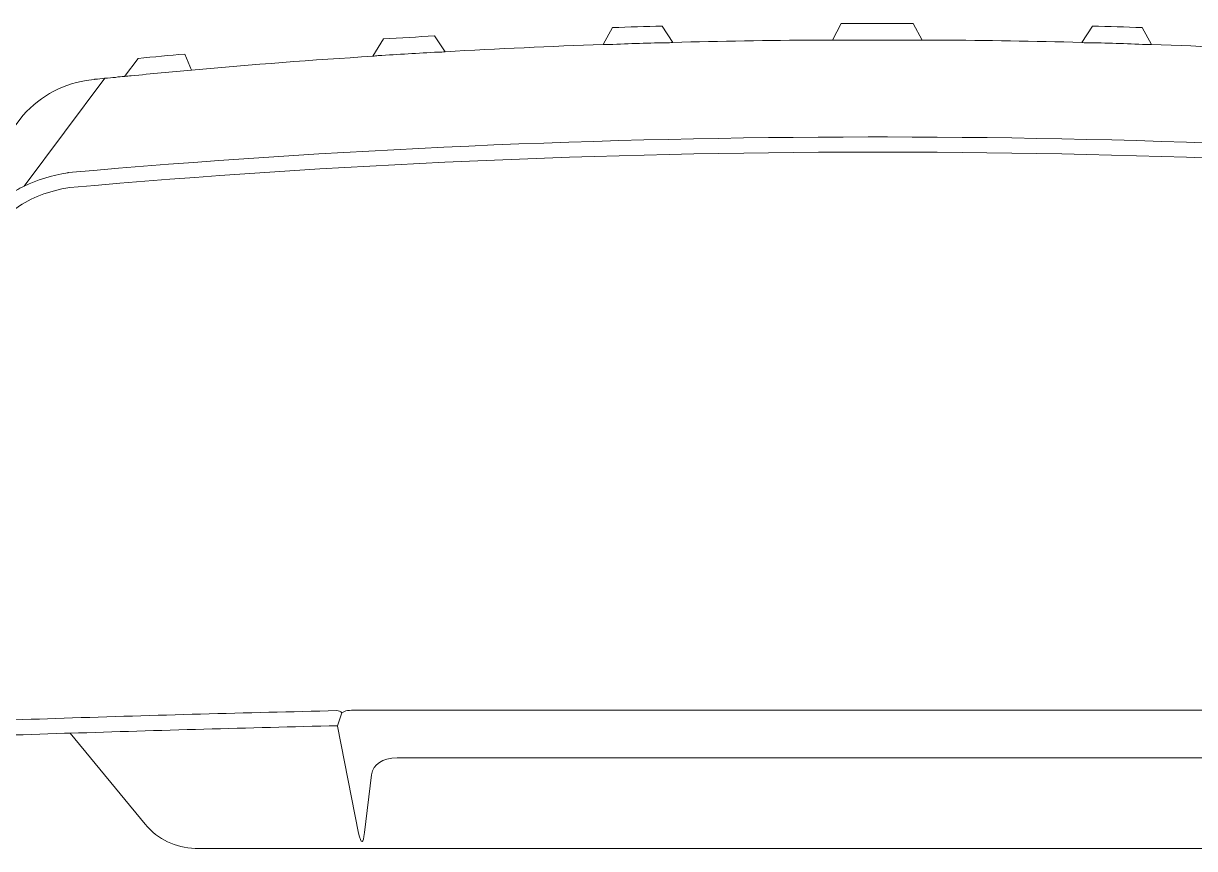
# Model space of a CAD drawing. Header units: metres. Extents: x -47.8 to 47.8, y 0 to 75.9.
# Drawn here: x -26.85 to 9.96, y 50.02 to 75.94 of the extents above; entities that cross this region are included whole.
import ezdxf

# ---------------------------------------------------------------- set-up
doc = ezdxf.new("R2010")
doc.units = ezdxf.units.M
doc.layers.add('ceco.net 240', color=7, linetype='Continuous')

msp = doc.modelspace()

# ---------------------------------------------------------------- linework, layer by layer
at = {"layer": 'ceco.net 240', "lineweight": 18}
for points in [[(-26.822, 70.834), (-24.296, 74.221)], [(-16.841, 54.287), (-16.983, 53.88)]]:
    msp.add_lwpolyline(points, dxfattribs=at)
for points, knots in [([(-6.443, 75.348), (-6.443, 75.348), (-6.774, 75.858), (-6.774, 75.858), (-7.295, 75.849), (-7.815, 75.83), (-8.335, 75.811), (-8.335, 75.811), (-8.629, 75.281), (-8.629, 75.281)], [0, 0, 0, 0, 1, 1, 1, 2, 2, 2, 3, 3, 3, 3]), ([(1.4, 75.423), (1.4, 75.423), (1.116, 75.944), (1.116, 75.944), (1.088, 75.944), (1.059, 75.944), (1.031, 75.944), (0.993, 75.944), (0.975, 75.944), (0.937, 75.944), (0.937, 75.944), (0.303, 75.944), (0.303, 75.944), (0.293, 75.944), (0.283, 75.944), (0.274, 75.944), (0.274, 75.944), (0, 75.944), (0, 75.944), (-0.009, 75.944), (-0.019, 75.944), (-0.029, 75.944), (-0.029, 75.944), (-0.303, 75.944), (-0.303, 75.944), (-0.313, 75.944), (-0.322, 75.944), (-0.331, 75.944), (-0.331, 75.944), (-0.871, 75.944), (-0.871, 75.944), (-0.936, 75.944), (-0.993, 75.944), (-1.059, 75.944), (-1.088, 75.944), (-1.116, 75.944), (-1.145, 75.944), (-1.145, 75.944), (-1.419, 75.423), (-1.419, 75.423)], [0, 0, 0, 0, 1, 1, 1, 2, 2, 2, 3, 3, 3, 4, 4, 4, 5, 5, 5, 6, 6, 6, 7, 7, 7, 8, 8, 8, 9, 9, 9, 10, 10, 10, 11, 11, 11, 12, 12, 12, 13, 13, 13, 13]), ([(6.414, 75.348), (6.414, 75.348), (6.746, 75.858), (6.746, 75.858), (7.266, 75.849), (7.787, 75.83), (8.307, 75.811), (8.307, 75.811), (8.6, 75.281), (8.6, 75.281)], [0, 0, 0, 0, 1, 1, 1, 2, 2, 2, 3, 3, 3, 3]), ([(-13.595, 75.054), (-13.595, 75.054), (-13.927, 75.556), (-13.927, 75.556), (-14.457, 75.518), (-14.996, 75.489), (-15.535, 75.461), (-15.535, 75.461), (-15.866, 74.912), (-15.866, 74.912)], [0, 0, 0, 0, 1, 1, 1, 2, 2, 2, 3, 3, 3, 3]), ([(-8.629, 75.281), (-8.563, 75.281), (-8.496, 75.281), (-8.44, 75.281), (-7.805, 75.31), (-7.172, 75.329), (-6.547, 75.338), (-6.51, 75.348), (-6.481, 75.348), (-6.443, 75.348)], [0, 0, 0, 0, 1, 1, 1, 2, 2, 2, 3, 3, 3, 3]), ([(-6.443, 75.348), (-4.939, 75.385), (-3.435, 75.413), (-1.93, 75.423), (-1.769, 75.423), (-1.608, 75.423), (-1.438, 75.423), (-1.438, 75.423), (-1.429, 75.423), (-1.419, 75.423)], [0, 0, 0, 0, 1, 1, 1, 2, 2, 2, 3, 3, 3, 3]), ([(-1.419, 75.423), (-1.05, 75.423), (-0.681, 75.423), (-0.303, 75.423), (-0.199, 75.423), (-0.104, 75.423), (0, 75.423), (0.094, 75.423), (0.208, 75.423), (0.303, 75.423), (0.662, 75.423), (1.031, 75.423), (1.4, 75.423)], [0, 0, 0, 0, 1, 1, 1, 2, 2, 2, 3, 3, 3, 4, 4, 4, 4]), ([(1.4, 75.423), (1.41, 75.423), (1.419, 75.423), (1.438, 75.423), (1.599, 75.423), (1.769, 75.423), (1.93, 75.423), (3.425, 75.413), (4.91, 75.385), (6.414, 75.348)], [0, 0, 0, 0, 1, 1, 1, 2, 2, 2, 3, 3, 3, 3]), ([(6.414, 75.348), (6.462, 75.338), (6.509, 75.338), (6.547, 75.338), (7.181, 75.329), (7.805, 75.31), (8.439, 75.281), (8.496, 75.281), (8.543, 75.281), (8.6, 75.281)], [0, 0, 0, 0, 1, 1, 1, 2, 2, 2, 3, 3, 3, 3]), ([(-21.571, 74.477), (-21.571, 74.477), (-21.78, 74.979), (-21.78, 74.979), (-22.262, 74.94), (-22.754, 74.893), (-23.246, 74.846), (-23.246, 74.846), (-23.672, 74.278), (-23.672, 74.278)], [0, 0, 0, 0, 1, 1, 1, 2, 2, 2, 3, 3, 3, 3]), ([(-15.866, 74.912), (-15.819, 74.922), (-15.753, 74.922), (-15.705, 74.931), (-15.072, 74.969), (-14.447, 75.007), (-13.813, 75.045), (-13.738, 75.045), (-13.671, 75.045), (-13.595, 75.054)], [0, 0, 0, 0, 1, 1, 1, 2, 2, 2, 3, 3, 3, 3]), ([(-23.672, 74.278), (-23.606, 74.288), (-23.53, 74.297), (-23.464, 74.297), (-22.829, 74.364), (-22.205, 74.42), (-21.571, 74.477)], [0, 0, 0, 0, 1, 1, 1, 2, 2, 2, 2]), ([(-24.296, 74.221), (-24.391, 74.203), (-24.504, 74.193), (-24.599, 74.193), (-24.608, 74.193), (-24.618, 74.193), (-24.618, 74.184), (-24.618, 74.184), (-24.712, 74.174), (-24.712, 74.174), (-25.583, 74.061), (-26.292, 73.692), (-26.86, 73.058), (-30.682, 68.072), (-33.738, 62.414), (-36.028, 56.075)], [0, 0, 0, 0, 1, 1, 1, 2, 2, 2, 3, 3, 3, 4, 4, 4, 5, 5, 5, 5]), ([(-24.296, 74.221), (-24.173, 74.231), (-24.06, 74.241), (-23.956, 74.25), (-23.86, 74.269), (-23.766, 74.278), (-23.672, 74.278)], [0, 0, 0, 0, 1, 1, 1, 2, 2, 2, 2]), ([(-26.822, 70.834), (-26.425, 71.033), (-25.971, 71.166), (-25.45, 71.251), (-25.45, 71.26), (-25.441, 71.26), (-25.441, 71.26), (-17.03, 71.998), (-8.657, 72.367), (-0.303, 72.377), (-0.209, 72.377), (-0.104, 72.377), (-0.009, 72.377), (0, 72.377), (0, 72.377), (0.009, 72.377), (0.113, 72.377), (0.208, 72.377), (0.303, 72.377), (8.647, 72.367), (17.03, 71.998), (25.441, 71.26), (25.45, 71.26), (25.45, 71.26), (25.46, 71.251), (25.97, 71.166), (26.434, 71.033), (26.831, 70.834)], [0, 0, 0, 0, 1, 1, 1, 2, 2, 2, 3, 3, 3, 4, 4, 4, 5, 5, 5, 6, 6, 6, 7, 7, 7, 8, 8, 8, 9, 9, 9, 9]), ([(16.841, 54.287), (16.878, 54.325), (16.936, 54.353), (17.001, 54.353), (19.859, 54.287), (22.716, 54.212), (25.583, 54.117), (28.336, 54.022), (31.108, 53.909), (33.87, 53.795), (33.87, 53.795), (33.88, 53.795), (33.88, 53.795), (34.088, 53.786), (34.287, 53.767), (34.495, 53.757), (34.722, 53.757), (34.892, 53.786), (35.006, 53.852), (35.082, 53.899), (35.119, 53.984), (35.11, 54.089), (35.101, 54.173), (35.091, 54.259), (35.053, 54.353), (35.053, 54.353), (35.053, 54.353), (35.053, 54.353), (32.319, 62.13), (29.727, 67.344), (27.276, 69.983), (27.276, 69.983), (27.285, 69.974), (27.285, 69.974), (27.21, 70.03), (27.144, 70.097), (27.058, 70.153), (26.623, 70.466), (26.065, 70.683), (25.403, 70.787), (17.011, 71.525), (8.647, 71.894), (0.303, 71.904), (0.303, 71.904), (0.303, 71.904), (0.303, 71.904), (0.199, 71.904), (0.104, 71.904), (0.009, 71.904), (0, 71.904), (0, 71.904), (-0.009, 71.904), (-0.104, 71.904), (-0.199, 71.904), (-0.293, 71.904), (-0.293, 71.904), (-0.293, 71.904), (-0.303, 71.904), (-8.638, 71.894), (-17.001, 71.525), (-25.394, 70.787), (-26.065, 70.683), (-26.614, 70.466), (-27.059, 70.153), (-27.134, 70.097), (-27.21, 70.03), (-27.277, 69.974), (-27.277, 69.974), (-27.267, 69.983), (-27.267, 69.983), (-29.68, 67.391), (-32.234, 62.31), (-34.921, 54.751), (-34.968, 54.618), (-35.006, 54.486), (-35.053, 54.353), (-35.082, 54.259), (-35.101, 54.173), (-35.11, 54.089), (-35.11, 54.089), (-35.11, 54.089), (-35.11, 54.089), (-35.119, 53.956), (-35.053, 53.861), (-34.93, 53.814), (-34.93, 53.814), (-34.93, 53.814), (-34.93, 53.814), (-34.817, 53.767), (-34.666, 53.757), (-34.486, 53.757), (-34.287, 53.767), (-34.079, 53.786), (-33.871, 53.795), (-31.108, 53.909), (-28.336, 54.022), (-25.573, 54.117), (-22.707, 54.212), (-19.849, 54.287), (-17.001, 54.353), (-16.935, 54.353), (-16.888, 54.325), (-16.841, 54.287)], [0, 0, 0, 0, 1, 1, 1, 2, 2, 2, 3, 3, 3, 4, 4, 4, 5, 5, 5, 6, 6, 6, 7, 7, 7, 8, 8, 8, 9, 9, 9, 10, 10, 10, 11, 11, 11, 12, 12, 12, 13, 13, 13, 14, 14, 14, 15, 15, 15, 16, 16, 16, 17, 17, 17, 18, 18, 18, 19, 19, 19, 20, 20, 20, 21, 21, 21, 22, 22, 22, 23, 23, 23, 24, 24, 24, 25, 25, 25, 26, 26, 26, 27, 27, 27, 28, 28, 28, 29, 29, 29, 30, 30, 30, 31, 31, 31, 32, 32, 32, 33, 33, 33, 34, 34, 34, 34]), ([(-35.564, 53.748), (-35.64, 53.861), (-35.64, 54.041), (-35.555, 54.306), (-35.545, 54.372), (-35.526, 54.429), (-35.508, 54.505), (-35.46, 54.647), (-35.413, 54.779), (-35.365, 54.902), (-32.641, 62.556), (-30.058, 67.694), (-27.607, 70.314), (-27.607, 70.314), (-27.607, 70.314), (-27.607, 70.324), (-27.522, 70.399), (-27.428, 70.466), (-27.333, 70.541), (-27.333, 70.541), (-27.333, 70.532), (-27.333, 70.532), (-27.182, 70.645), (-27.011, 70.749), (-26.822, 70.834)], [0, 0, 0, 0, 1, 1, 1, 2, 2, 2, 3, 3, 3, 4, 4, 4, 5, 5, 5, 6, 6, 6, 7, 7, 7, 8, 8, 8, 8]), ([(16.841, 54.287), (16.737, 54.353), (16.595, 54.372), (16.405, 54.372), (16.405, 54.372), (-16.405, 54.372), (-16.405, 54.372), (-16.604, 54.372), (-16.746, 54.353), (-16.841, 54.287)], [0, 0, 0, 0, 1, 1, 1, 2, 2, 2, 3, 3, 3, 3]), ([(-16.983, 53.88), (-16.983, 53.871), (-16.983, 53.861), (-16.983, 53.861), (-16.983, 53.861), (-16.321, 50.503), (-16.321, 50.503), (-16.235, 50.152), (-16.169, 50.152), (-16.131, 50.522), (-16.131, 50.522), (-15.913, 52.338), (-15.913, 52.338), (-15.848, 52.679), (-15.583, 52.858), (-15.109, 52.868), (-15.109, 52.868), (15.119, 52.868), (15.119, 52.868), (15.582, 52.858), (15.847, 52.679), (15.913, 52.338), (15.913, 52.338), (16.122, 50.522), (16.122, 50.522), (16.169, 50.152), (16.235, 50.152), (16.311, 50.503), (16.311, 50.503), (16.983, 53.861), (16.983, 53.861)], [0, 0, 0, 0, 1, 1, 1, 2, 2, 2, 3, 3, 3, 4, 4, 4, 5, 5, 5, 6, 6, 6, 7, 7, 7, 8, 8, 8, 9, 9, 9, 10, 10, 10, 10]), ([(-25.384, 53.644), (-25.441, 53.644), (-25.498, 53.644), (-25.564, 53.644), (-28.317, 53.549), (-31.089, 53.436), (-33.852, 53.322)], [0, 0, 0, 0, 1, 1, 1, 2, 2, 2, 2]), ([(25.384, 53.644), (25.384, 53.644), (23.028, 50.787), (23.028, 50.787), (22.602, 50.304), (22.082, 50.049), (21.448, 50.02), (21.448, 50.02), (-21.449, 50.02), (-21.449, 50.02), (-22.082, 50.049), (-22.612, 50.304), (-23.028, 50.787), (-23.028, 50.787), (-25.384, 53.644), (-25.384, 53.644)], [0, 0, 0, 0, 1, 1, 1, 2, 2, 2, 3, 3, 3, 4, 4, 4, 5, 5, 5, 5])]:
    msp.add_open_spline(points, degree=3, knots=knots, dxfattribs=at)
for points in [[(-13.595, 75.054), (-11.94, 75.149), (-10.284, 75.225), (-8.629, 75.281)], [(8.6, 75.281), (10.256, 75.225), (11.911, 75.149), (13.567, 75.054)], [(-21.571, 74.477), (-19.66, 74.647), (-17.759, 74.799), (-15.866, 74.912)], [(-16.983, 53.88), (-19.783, 53.814), (-22.584, 53.738), (-25.384, 53.644)]]:
    msp.add_open_spline(points, degree=3, dxfattribs=at)

doc.saveas('drawing.dxf')
